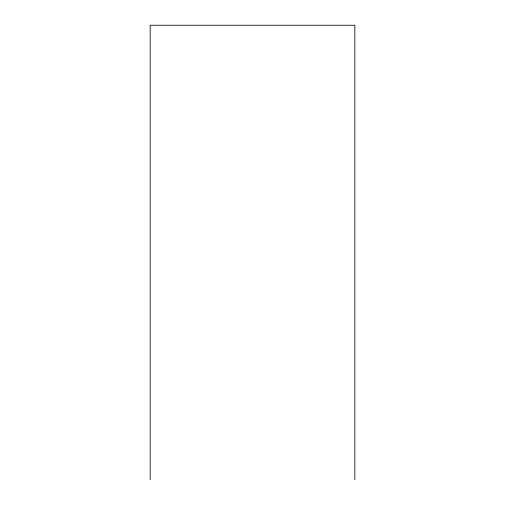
<?xml version="1.0" encoding="UTF-8"?>
<svg xmlns="http://www.w3.org/2000/svg" width="505" height="505" viewBox="0 0 505 505"><rect width="100%" height="100%" fill="white"/><g stroke="black" fill="none" stroke-linecap="round" stroke-linejoin="round"><path stroke-width="0.76" d="M354.838 479.75L354.838 25.25L150.162 25.25L150.162 479.75"/></g></svg>
